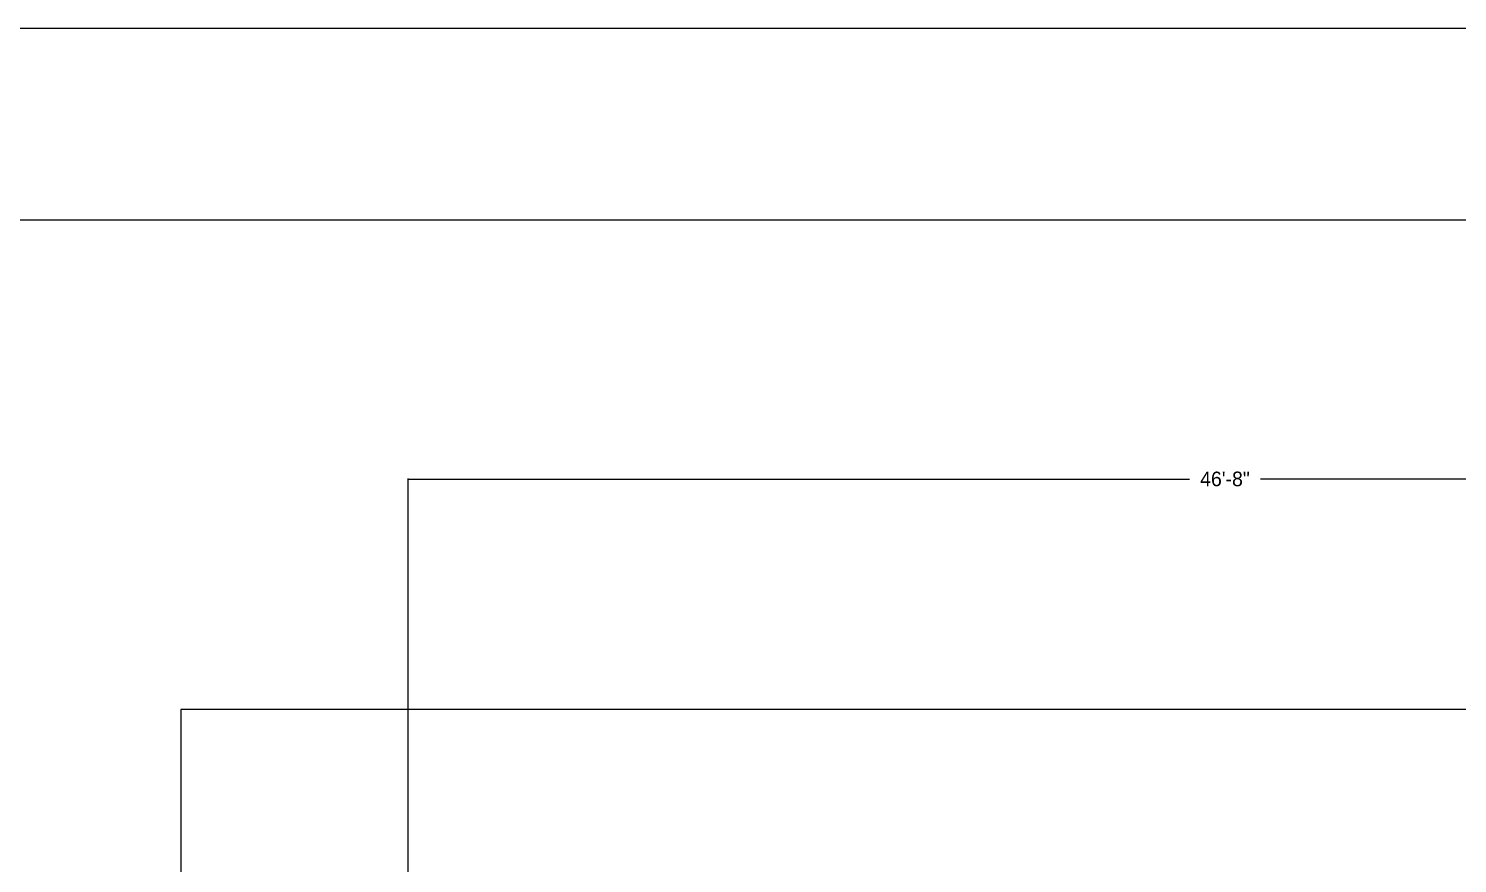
# Model space of a CAD drawing. Header units: millimetres. Extents: x 268 to 10756, y 109 to 4664.
# Drawn here: x 8466 to 8955.7, y 4377.9 to 4664 of the extents above; entities that cross this region are included whole.
import ezdxf

# ---------------------------------------------------------------- set-up
doc = ezdxf.new("R2010")
doc.units = ezdxf.units.MM
doc.layers.add('Dimention', color=7, linetype='Continuous', lineweight=9)
doc.layers.add('wall', color=11, linetype='Continuous', lineweight=9)
doc.layers.add('Frame', color=7, linetype='Continuous')
doc.dimstyles.get("Standard").update_dxf_attribs({"dimtxt": 5, "dimasz": 0.18, "dimexe": 0.18, "dimexo": 0.0625, "dimgap": 0.09, "dimtad": 0, "dimtih": 1, "dimtoh": 1, "dimdec": 0, "dimzin": 0, "dimdsep": 46, "dimlunit": 4, "dimtxsty": 'Standard', "dimcen": 0.09, "dimadec": 1, "dimazin": 0, "dimtfac": 1, "dimtdec": 0, "dimtofl": 0, "dimtmove": 0, "dimatfit": 3, "dimfxl": 1, "dimfrac": 2, "dimtolj": 1, "dimtzin": 0, "dimarcsym": 0})

# ---------------------------------------------------------------- blocks, each defined once
blk = doc.blocks.new('*D105')
at = {"layer": 'Defpoints', "color": 0, "transparency": 16777216}
for p in [(9155.97, 4509.64), (8596.11, 4370.85), (9155.97, 4370.85)]:
    blk.add_point(p, dxfattribs=at)
at = {"layer": 'Dimention', "color": 0, "lineweight": -2, "transparency": 16777216}
for p, q in [((8596.11, 4370.92), (8596.11, 4509.82)), ((8596.29, 4509.64), (8863.86, 4509.64)), ((9155.79, 4509.64), (8888.21, 4509.64)), ((9155.97, 4370.92), (9155.97, 4509.82))]:
    blk.add_line(p, q, dxfattribs=at)
at = {"layer": 'Dimention', "color": 0, "transparency": 16777216}
for points in [[(8596.29, 4509.67), (8596.29, 4509.61), (8596.11, 4509.64)], [(9155.79, 4509.67), (9155.79, 4509.61), (9155.97, 4509.64)]]:
    blk.add_solid(points, dxfattribs=at)
at = {"layer": 'Dimention', "color": 0, "transparency": 16777216, "insert": (8876.04, 4509.64), "char_height": 5, "attachment_point": 5}
blk.add_mtext('\\A1;46\'-8"', dxfattribs=at)

msp = doc.modelspace()

# ---------------------------------------------------------------- linework, layer by layer
at = {"layer": 'Frame'}
msp.add_lwpolyline([(7995.47, 2711.96), (10755.99, 2711.96), (10755.99, 4664.05), (7995.47, 4664.05)], close=True, dxfattribs=at)
msp.add_lwpolyline([(10690.26, 3066.89), (10690.26, 4598.32), (8061.2, 4598.32), (8061.2, 3198.34)], dxfattribs=at)
at = {"layer": 'wall'}
for p, q in [((8518.11, 4430.65), (8518.11, 3367.56)), ((9215.77, 4430.65), (8518.11, 4430.65))]:
    msp.add_line(p, q, dxfattribs=at)

# ---------------------------------------------------------------- dimensions: what is measured, and where the dimension line sits
at = {"layer": 'Dimention'}
dim = msp.add_linear_dim(base=(9155.97, 4509.64), p1=(8596.11, 4370.85), p2=(9155.97, 4370.85), dimstyle='Standard', dxfattribs=at)
dim.commit()
dim.dimension.update_dxf_attribs({"geometry": '*D105', "text_midpoint": (8876.04, 4509.64)})

doc.saveas('drawing.dxf')
